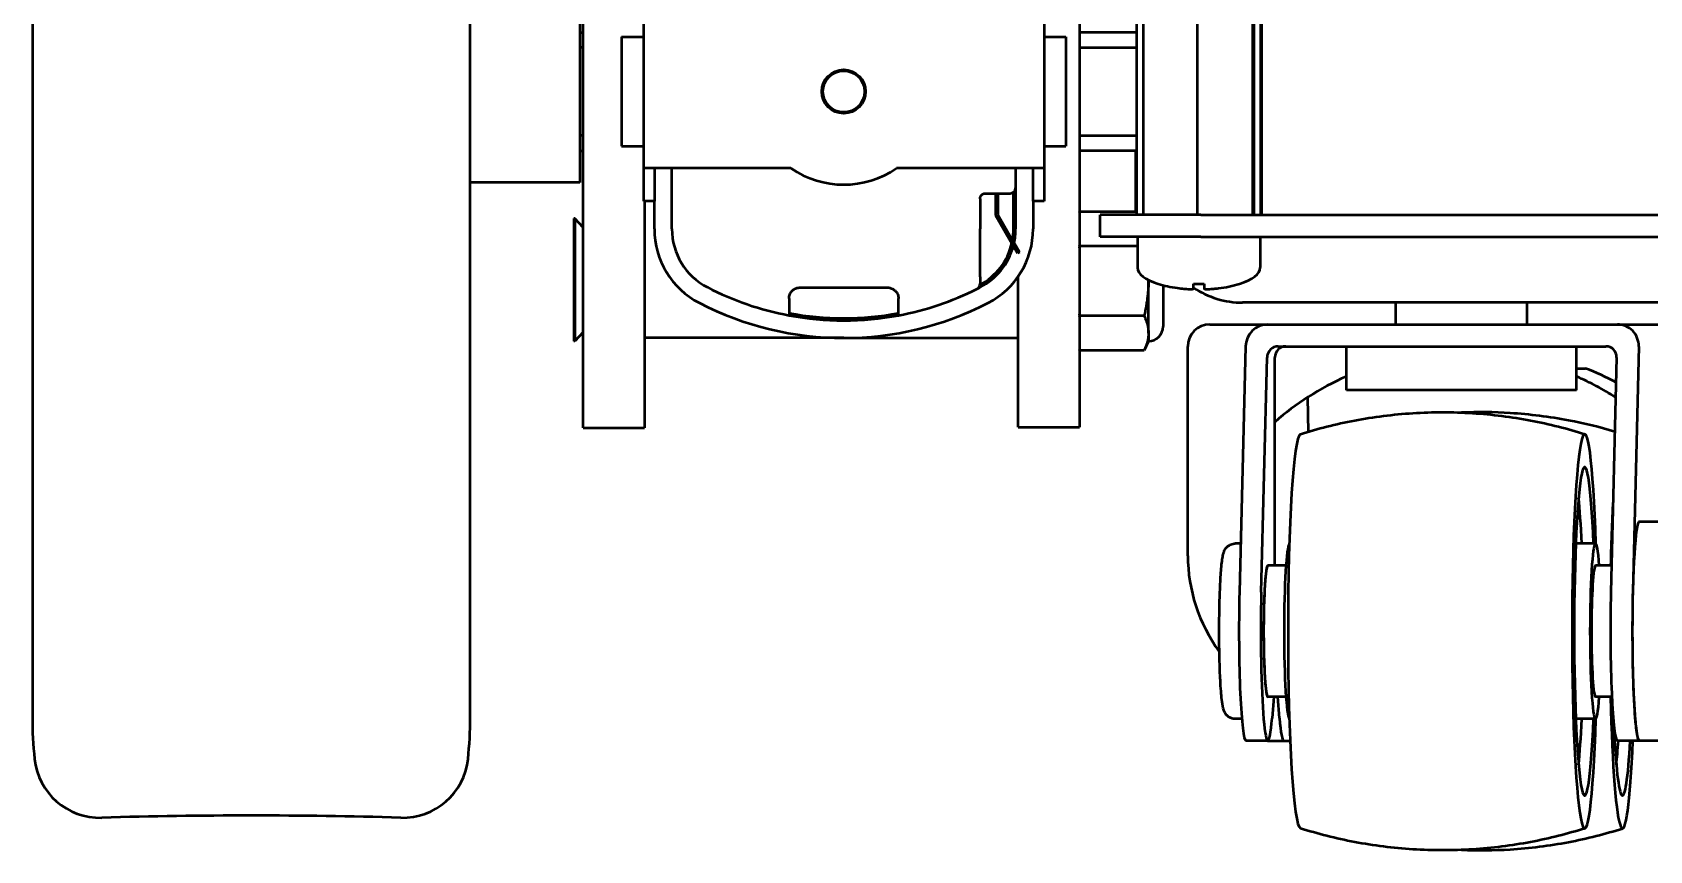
# Model space of a CAD drawing. Header units: millimetres. Extents: x -232 to 1390, y -69 to 653.
# Drawn here: x 103.4 to 177.2, y 442.6 to 479.9 of the extents above; entities that cross this region are included whole.
import ezdxf

# ---------------------------------------------------------------- set-up
doc = ezdxf.new("R2010")
doc.units = ezdxf.units.MM
doc.layers.add('Видимый контур (ГОСТ)', color=7, linetype='Continuous', lineweight=50)

msp = doc.modelspace()

# ---------------------------------------------------------------- linework, layer by layer
at = {"layer": 'Видимый контур (ГОСТ)'}
for p, q in [((103.376, 489.798), (103.376, 448.673)), ((123.376, 448.673), (123.376, 489.489)), ((128.536, 463.891), (128.536, 489.489)), ((151.201, 489.489), (151.201, 463.931)), ((153.826, 471.61), (153.826, 489.489)), ((154.126, 471.61), (154.126, 489.489)), ((156.599, 471.61), (156.599, 489.489)), ((159.125, 471.61), (159.125, 489.489)), ((159.178, 471.61), (159.178, 489.489)), ((159.479, 471.61), (159.479, 489.489)), ((159.527, 471.61), (159.527, 489.489)), ((128.376, 481.096), (128.376, 473.096)), ((131.285, 480.746), (131.285, 473.746)), ((149.585, 480.746), (149.585, 473.746)), ((128.376, 479.946), (128.536, 479.946)), ((130.285, 479.746), (130.285, 474.746)), ((130.285, 479.746), (131.285, 479.746)), ((149.585, 479.746), (150.585, 479.746)), ((150.585, 479.746), (150.585, 474.746)), ((153.826, 479.946), (151.201, 479.946)), ((128.536, 479.259), (128.376, 479.259)), ((151.201, 479.259), (153.826, 479.259)), ((128.536, 475.234), (128.376, 475.234)), ((151.201, 475.234), (153.826, 475.234)), ((128.376, 474.546), (128.536, 474.546)), ((130.285, 474.746), (131.285, 474.746)), ((149.585, 474.746), (150.585, 474.746)), ((153.826, 474.546), (151.201, 474.546)), ((153.777, 471.775), (153.777, 474.546)), ((134.785, 473.746), (131.285, 473.746)), ((131.285, 473.746), (131.285, 472.246)), ((131.785, 473.746), (131.785, 472.246)), ((132.585, 470.974), (132.585, 473.746)), ((138.024, 473.746), (134.785, 473.746)), ((146.085, 473.746), (142.846, 473.746)), ((149.585, 473.746), (146.085, 473.746)), ((148.285, 473.746), (148.285, 472.848)), ((149.085, 472.246), (149.085, 473.746)), ((149.585, 473.746), (149.585, 472.246)), ((128.376, 473.096), (123.376, 473.096)), ((148.285, 472.848), (148.285, 470.974)), ((131.785, 472.246), (131.285, 472.246)), ((131.336, 472.246), (131.336, 463.891)), ((131.785, 470.974), (131.785, 472.246)), ((146.661, 472.348), (146.661, 470.974)), ((146.911, 472.598), (148.035, 472.598)), ((147.373, 472.598), (147.373, 471.598)), ((147.473, 472.598), (147.473, 471.625)), ((148.185, 470.974), (148.185, 472.648)), ((149.585, 472.246), (149.085, 472.246)), ((149.085, 472.246), (149.085, 470.974)), ((128.103, 471.45), (128.103, 465.85)), ((128.153, 471.45), (128.103, 471.45)), ((128.153, 471.45), (128.153, 465.85)), ((128.536, 471.034), (128.153, 471.45)), ((147.373, 471.598), (147.998, 470.515)), ((147.473, 471.625), (148.085, 470.565)), ((151.201, 471.738), (151.218, 471.775)), ((151.218, 471.775), (153.826, 471.775)), ((154.269, 471.61), (152.152, 471.61)), ((152.152, 470.61), (152.152, 471.61)), ((156.747, 471.61), (154.269, 471.61)), ((156.747, 471.61), (180.556, 471.61)), ((146.661, 468.792), (146.661, 470.974)), ((148.085, 470.565), (148.46, 469.916)), ((154.269, 470.61), (152.152, 470.61)), ((153.852, 470.61), (153.852, 469.21)), ((156.747, 470.61), (154.269, 470.61)), ((156.747, 470.61), (180.556, 470.61)), ((159.452, 470.61), (159.452, 469.21)), ((148.373, 469.866), (147.998, 470.515)), ((148.46, 469.916), (148.373, 469.866)), ((153.852, 470.187), (151.218, 470.187)), ((146.661, 468.79), (146.661, 468.461)), ((148.401, 463.931), (148.401, 468.798)), ((154.353, 468.6), (154.353, 468.639)), ((154.353, 466.218), (154.353, 468.6)), ((154.796, 468.466), (154.793, 468.462)), ((155.019, 468.402), (155.019, 466.516)), ((158.51, 468.462), (158.508, 468.466)), ((137.935, 467.796), (137.935, 467.028)), ((138.435, 468.296), (142.435, 468.296)), ((142.935, 467.028), (142.935, 467.796)), ((178.652, 467.61), (158.652, 467.61)), ((165.652, 466.61), (165.652, 467.61)), ((171.652, 466.61), (171.652, 467.61)), ((154.154, 467.012), (151.218, 467.012)), ((128.536, 466.267), (128.153, 465.85)), ((154.353, 466.218), (154.353, 465.85)), ((157.152, 466.61), (159.657, 466.61)), ((159.657, 466.61), (159.805, 466.61)), ((159.805, 466.61), (175.773, 466.61)), ((175.773, 466.61), (176.056, 466.61)), ((176.056, 466.61), (176.659, 466.61)), ((176.659, 466.61), (180.152, 466.61)), ((128.153, 465.85), (128.103, 465.85)), ((140.435, 465.996), (131.336, 465.996)), ((140.435, 465.996), (148.401, 465.996)), ((151.201, 465.461), (151.218, 465.424)), ((154.154, 465.424), (151.218, 465.424)), ((154.353, 465.85), (154.154, 465.424)), ((156.152, 456.053), (156.152, 465.61)), ((158.783, 465.61), (158.509, 454.395)), ((160.28, 465.61), (175.249, 465.61)), ((163.402, 463.61), (163.402, 465.61)), ((173.902, 463.61), (173.902, 465.61)), ((176.746, 465.61), (176.472, 454.395)), ((159.507, 454.395), (159.769, 465.11)), ((160.128, 455.61), (160.128, 465.11)), ((175.736, 465.11), (175.474, 454.395)), ((148.401, 461.931), (148.401, 463.931)), ((151.201, 463.931), (151.201, 461.931)), ((173.902, 464.61), (174.311, 464.61)), ((128.536, 461.891), (128.536, 463.891)), ((131.336, 463.891), (131.336, 461.891)), ((161.613, 463.285), (161.651, 461.718)), ((173.902, 463.61), (163.402, 463.61)), ((128.536, 461.891), (131.336, 461.891)), ((148.401, 461.931), (151.201, 461.931)), ((177.769, 457.61), (176.771, 457.61)), ((158.563, 456.61), (158.308, 456.61)), ((174.775, 456.61), (173.87, 456.61)), ((160.634, 455.61), (159.805, 455.61)), ((175.504, 455.61), (174.775, 455.61)), ((160.634, 449.61), (159.805, 449.61)), ((160.08, 449.61), (160, 448.643)), ((160.339, 448.643), (160.258, 449.61)), ((175.517, 449.61), (174.775, 449.61)), ((158.616, 448.61), (158.308, 448.61)), ((174.775, 448.61), (173.87, 448.61)), ((159.805, 447.61), (158.807, 447.61)), ((159.805, 447.61), (160.533, 447.61)), ((160.533, 447.61), (160.824, 447.61)), ((176.771, 447.61), (175.773, 447.61)), ((177.769, 447.61), (176.771, 447.61))]:
    msp.add_line(p, q, dxfattribs=at)
for radius in [1, 0.95]:
    msp.add_circle((140.435, 477.246), radius, dxfattribs=at)
for centre, radius, start, end in [((140.435, 477.246), 4.25, 235.43968, 304.56032), ((148.035, 472.848), 0.25, 270, 0), ((135.585, 470.974), 3.8, 180, 242.69994), ((135.585, 470.974), 3, 180, 242.69994), ((145.285, 470.974), 3.8, 297.30006, 0), ((145.285, 470.974), 2.9, 349.96115, 0), ((145.285, 470.974), 3, 347.73892, 0), ((145.285, 470.974), 2.9, 298.24432, 346.98084), ((145.285, 470.974), 3, 297.30006, 344.97148), ((146.411, 468.461), 0.25, 296.64707, 0), ((140.435, 480.371), 14.374, 242.69994, 297.30006), ((140.435, 480.371), 13.575, 242.69994, 259.38732), ((140.435, 480.371), 13.575, 280.61268, 296.64707), ((140.435, 480.371), 13.575, 296.64707, 297.30006), ((158.652, 471.61), 4, 235.92172, 270), ((140.435, 480.371), 13.474, 259.30764, 280.69236), ((140.435, 480.371), 13.575, 259.38732, 280.61268), ((154.353, 466.516), 0.667, 270, 0), ((157.152, 465.61), 1, 90, 180), ((160.628, 465.11), 0.5, 90, 180), ((121.354, 448.673), 17.978, 180, 186.04597), ((105.397, 448.673), 17.978, 353.95403, 0), ((106.459, 447.096), 3, 186.04597, 271.65663), ((120.292, 447.096), 3, 268.34337, 353.95403), ((113.376, 207.943), 236.253, 88.34337, 91.65663)]:
    msp.add_arc(centre, radius, start, end, dxfattribs=at)
for centre, major_axis, ratio, start_param, end_param in [((156.652, 469.21), (2.8, 0), 0.357143, 3.141593, 3.986679), ((156.652, 469.21), (2.8, 0), 0.357143, 5.438099, 6.283185), ((156.652, 473.7), (6.01, 0), 0.871576, 4.672227, 4.752551), ((159.781, 465.61), (-0.689, -0.74), 0.975757, 3.879153, 5.449949), ((175.748, 465.61), (-0.689, -0.74), 0.975757, 2.308356, 3.879153), ((160.268, 465.11), (0.345, 0.37), 0.975757, 0.73756, 2.308356), ((175.237, 465.11), (0.345, 0.37), 0.975757, 5.449949, 7.020745), ((168.652, 456.666), (11.454, 1.347), 0.761369, 1.955589, 2.316374), ((168.652, 456.666), (-11.454, 1.347), 0.761369, 4.142975, 4.327669), ((168.652, 456.666), (11.454, 1.347), 0.761369, 0.820892, 0.966959), ((174.276, 452.61), (0, -9), 0.063898, 2.030322, 7.394455), ((161.302, 452.61), (0, -9), 0.063898, 3.161773, 6.263005), ((174.276, 452.61), (0, -7.5), 0.063898, 2.133333, 7.291445), ((176.002, 452.61), (0, -9), 0.063898, 3.964302, 4.372552), ((173.777, 452.61), (0, -7), 0.063898, 2.179042, 2.627816), ((176.771, 452.61), (0, -5), 0.063898, 3.141593, 6.283185), ((160.803, 452.61), (0, -4), 0.063898, 3.20598, 6.218798), ((174.775, 452.61), (0, -4), 0.063898, 2.418858, 7.00592), ((168.652, 456.666), (12.45, 1.464), 0.761369, 3.052304, 3.537281), ((159.805, 452.61), (0, 3), 0.063898, 0, 3.141593), ((159.805, 452.61), (0, -3), 0.063898, 3.141593, 6.283185), ((174.775, 452.61), (0, -3), 0.063898, 3.141593, 6.283185), ((158.807, 452.61), (0, -5), 0.063898, 4.347182, 6.283185), ((159.805, 452.61), (0, -5), 0.063898, 4.347182, 6.937684), ((175.773, 452.61), (0, -5), 0.063898, 4.347182, 6.283185), ((176.771, 452.61), (0, -5), 0.063898, 4.347182, 6.283185), ((176.002, 452.61), (0, -9), 0.063898, 5.052226, 7.264951), ((160.533, 452.61), (0, -5), 0.063898, 5.628687, 6.283185), ((160.533, 452.61), (0, -5), 0.063898, 5.628687, 6.283185), ((173.777, 452.61), (0, -7), 0.063898, 0.513776, 0.962551), ((176.002, 452.61), (0, -7.5), 0.063898, 5.321514, 7.124254), ((175.503, 452.61), (0, 7), 0.063898, 3.655369, 3.916786)]:
    msp.add_ellipse(centre, major_axis=major_axis, ratio=ratio, start_param=start_param, end_param=end_param, dxfattribs=at)
for points, knots in [([(146.661, 472.348), (146.661, 472.359), (146.662, 472.369), (146.665, 472.392), (146.667, 472.404), (146.672, 472.419), (146.673, 472.422), (146.676, 472.433), (146.679, 472.44), (146.683, 472.45), (146.685, 472.453), (146.687, 472.458), (146.688, 472.46), (146.689, 472.463), (146.69, 472.465), (146.697, 472.477), (146.703, 472.487), (146.714, 472.502), (146.718, 472.507), (146.725, 472.515), (146.728, 472.518), (146.733, 472.524), (146.736, 472.526), (146.74, 472.53), (146.741, 472.531), (146.748, 472.538), (146.754, 472.542), (146.767, 472.553), (146.776, 472.558), (146.789, 472.566), (146.793, 472.568), (146.803, 472.573), (146.808, 472.576), (146.817, 472.579), (146.821, 472.581), (146.835, 472.586), (146.845, 472.589), (146.86, 472.593), (146.864, 472.594), (146.882, 472.597), (146.895, 472.598), (146.909, 472.598), (146.91, 472.598), (146.911, 472.598)], [0, 0, 0, 0, 0.0000316838, 0.0000316838, 0.00006848, 0.00006848, 0.0000792096, 0.0000792096, 0.0001029725, 0.0001029725, 0.0001148539, 0.0001148539, 0.0001207946, 0.0001207946, 0.0001267354, 0.0001267354, 0.000166643, 0.000166643, 0.000190103, 0.000190103, 0.000205945, 0.000205945, 0.0002178264, 0.0002178264, 0.0002264264, 0.0002264264, 0.0002534707, 0.0002534707, 0.0002941969, 0.0002941969, 0.0003168384, 0.0003168384, 0.0003406013, 0.0003406013, 0.0003613938, 0.0003613938, 0.0004112235, 0.0004112235, 0.0004341676, 0.0004341676, 0.0004994778, 0.0004994778, 0.0005069414, 0.0005069414, 0.0005069414, 0.0005069414]), ([(154.796, 468.466), (155.072, 468.378), (155.371, 468.318), (155.787, 468.261), (155.898, 468.25), (156.012, 468.24), (156.051, 468.237), (156.144, 468.232), (156.202, 468.229), (156.295, 468.229), (156.326, 468.23), (156.369, 468.233), (156.384, 468.235), (156.403, 468.24), (156.409, 468.243), (156.411, 468.25), (156.41, 468.258), (156.41, 468.31), (156.41, 468.373), (156.41, 468.466)], [-0.4431074, -0.4431074, -0.4431074, -0.4431074, -0.3328585, -0.3328585, -0.2844788, -0.2844788, -0.2578466, -0.2578466, -0.2193459, -0.2193459, -0.1841323, -0.1841323, -0.1529239, -0.1529239, -0.1231003, -0.1231003, -0.092158, -0.092158, 0, 0, 0, 0]), ([(156.893, 468.466), (156.893, 468.372), (156.893, 468.31), (156.893, 468.258), (156.892, 468.25), (156.895, 468.243), (156.901, 468.24), (156.922, 468.235), (156.938, 468.233), (156.996, 468.228), (157.042, 468.229), (157.111, 468.23), (157.165, 468.232), (157.255, 468.237), (157.294, 468.24), (157.396, 468.249), (157.473, 468.257), (157.873, 468.306), (158.204, 468.369), (158.508, 468.466)], [-0.1919814, -0.1919814, -0.1919814, -0.1919814, -0.1795527, -0.1795527, -0.1754757, -0.1754757, -0.1718855, -0.1718855, -0.1675963, -0.1675963, -0.157793, -0.157793, -0.1358189, -0.1358189, -0.1197661, -0.1197661, -0.0954967, -0.0954967, 0, 0, 0, 0]), ([(137.935, 467.796), (137.935, 467.859), (137.947, 467.923), (137.995, 468.04), (138.027, 468.092), (138.105, 468.174), (138.145, 468.207), (138.241, 468.26), (138.297, 468.28), (138.383, 468.294), (138.409, 468.296), (138.435, 468.296)], [-0.2739783, -0.2739783, -0.2739783, -0.2739783, -0.24930404, -0.24930404, -0.22837347, -0.22837347, -0.21235469, -0.21235469, -0.19531224, -0.19531224, -0.18800778, -0.18800778, -0.18800778, -0.18800778]), ([(142.435, 468.296), (142.455, 468.296), (142.475, 468.295), (142.552, 468.286), (142.607, 468.269), (142.708, 468.219), (142.754, 468.185), (142.84, 468.098), (142.878, 468.039), (142.925, 467.915), (142.935, 467.855), (142.935, 467.796)], [-0.17333941, -0.17333941, -0.17333941, -0.17333941, -0.16775915, -0.16775915, -0.15092038, -0.15092038, -0.1327947, -0.1327947, -0.10906409, -0.10906409, -0.08733884, -0.08733884, -0.08733884, -0.08733884]), ([(161.291, 461.608), (162.079, 461.857), (162.91, 462.069), (164.634, 462.396), (165.526, 462.51), (167.332, 462.624), (168.246, 462.624), (170.052, 462.51), (170.945, 462.396), (172.668, 462.069), (173.5, 461.857), (174.287, 461.608)], [7.92077849, 7.92077849, 7.92077849, 7.92077849, 7.92885054, 7.92885054, 7.93692259, 7.93692259, 7.94499465, 7.94499465, 7.9530667, 7.9530667, 7.96113875, 7.96113875, 7.96113875, 7.96113875]), ([(175.653, 461.718), (174.974, 461.92), (174.264, 462.094), (172.671, 462.396), (171.778, 462.51), (170.137, 462.613), (169.392, 462.622), (168.652, 462.592)], [1.63881329, 1.63881329, 1.63881329, 1.63881329, 1.64566524, 1.64566524, 1.65373729, 1.65373729, 1.66033096, 1.66033096, 1.66033096, 1.66033096]), ([(158.308, 448.61), (158.249, 448.61), (158.189, 448.621), (158.083, 448.658), (158.038, 448.684), (157.959, 448.742), (157.929, 448.773), (157.876, 448.838), (157.857, 448.869), (157.817, 448.942), (157.804, 448.978), (157.751, 449.137), (157.735, 449.244), (157.687, 449.61), (157.663, 449.899), (157.626, 450.541), (157.612, 450.875), (157.593, 451.587), (157.587, 451.963), (157.584, 452.723), (157.586, 453.106), (157.598, 453.845), (157.607, 454.199), (157.634, 454.847), (157.651, 455.139), (157.691, 455.641), (157.714, 455.845), (157.758, 456.086), (157.772, 456.153), (157.82, 456.281), (157.837, 456.329), (157.921, 456.439), (157.962, 456.485), (158.081, 456.56), (158.144, 456.588), (158.246, 456.607), (158.277, 456.61), (158.308, 456.61)], [2.917547, 2.917547, 2.917547, 2.917547, 2.939837, 2.939837, 2.964317, 2.964317, 2.994517, 2.994517, 3.034822, 3.034822, 3.105317, 3.105317, 3.366234, 3.366234, 3.758406, 3.758406, 4.088597, 4.088597, 4.412879, 4.412879, 4.735829, 4.735829, 5.059211, 5.059211, 5.385518, 5.385518, 5.725156, 5.725156, 5.892148, 5.892148, 5.975644, 5.975644, 6.019115, 6.019115, 6.047569, 6.047569, 6.05914, 6.05914, 6.05914, 6.05914]), ([(174.287, 443.611), (173.5, 443.363), (172.668, 443.15), (170.945, 442.824), (170.052, 442.71), (168.246, 442.596), (167.332, 442.596), (165.526, 442.71), (164.634, 442.824), (162.91, 443.15), (162.079, 443.363), (161.291, 443.611)], [4.77918584, 4.77918584, 4.77918584, 4.77918584, 4.78725789, 4.78725789, 4.79532994, 4.79532994, 4.80340199, 4.80340199, 4.81147404, 4.81147404, 4.81954609, 4.81954609, 4.81954609, 4.81954609]), ([(168.652, 442.627), (169.392, 442.597), (170.137, 442.606), (171.778, 442.71), (172.671, 442.824), (174.394, 443.15), (175.226, 443.363), (176.013, 443.611)], [4.79680832, 4.79680832, 4.79680832, 4.79680832, 4.80340199, 4.80340199, 4.81147404, 4.81147404, 4.81954609, 4.81954609, 4.81954609, 4.81954609])]:
    msp.add_open_spline(points, degree=3, knots=knots, dxfattribs=at)
for points, weights in [([(151.201, 471.738), (151.209, 471.756), (151.218, 471.775)], [2.51200678797, 2.50441854448, 2.49650608979]), ([(151.218, 470.187), (151.209, 470.206), (151.201, 470.224)], [2.49650608834, 2.50441854378, 2.51200678797]), ([(151.201, 470.113), (151.209, 470.15), (151.218, 470.187)], [2.51200678797, 2.50441854513, 2.49650609115]), ([(154.353, 468.6), (154.353, 467.863), (154.154, 467.012)], [2.68961150783, 2.68961150783, 2.49650609093]), ([(154.352, 468.639), (154.353, 468.619), (154.353, 468.6)], [2.68947319426, 2.68961150783, 2.68961150783]), ([(151.218, 467.012), (151.209, 467.049), (151.201, 467.086)], [2.49650608979, 2.50441854448, 2.51200678797]), ([(151.201, 466.975), (151.209, 466.993), (151.218, 467.012)], [2.51200678797, 2.50441854447, 2.49650608978]), ([(154.154, 467.012), (154.353, 466.586), (154.353, 466.218)], [2.49650608826, 2.68961150783, 2.68961150783]), ([(154.353, 466.218), (154.353, 465.85), (154.154, 465.424)], [2.68961150778, 2.68961150778, 2.49650609023]), ([(151.218, 465.424), (151.209, 465.443), (151.201, 465.461)], [2.49650608925, 2.50441854422, 2.51200678797])]:
    msp.add_rational_spline(points, weights, degree=2, dxfattribs=at)

doc.saveas('drawing.dxf')
